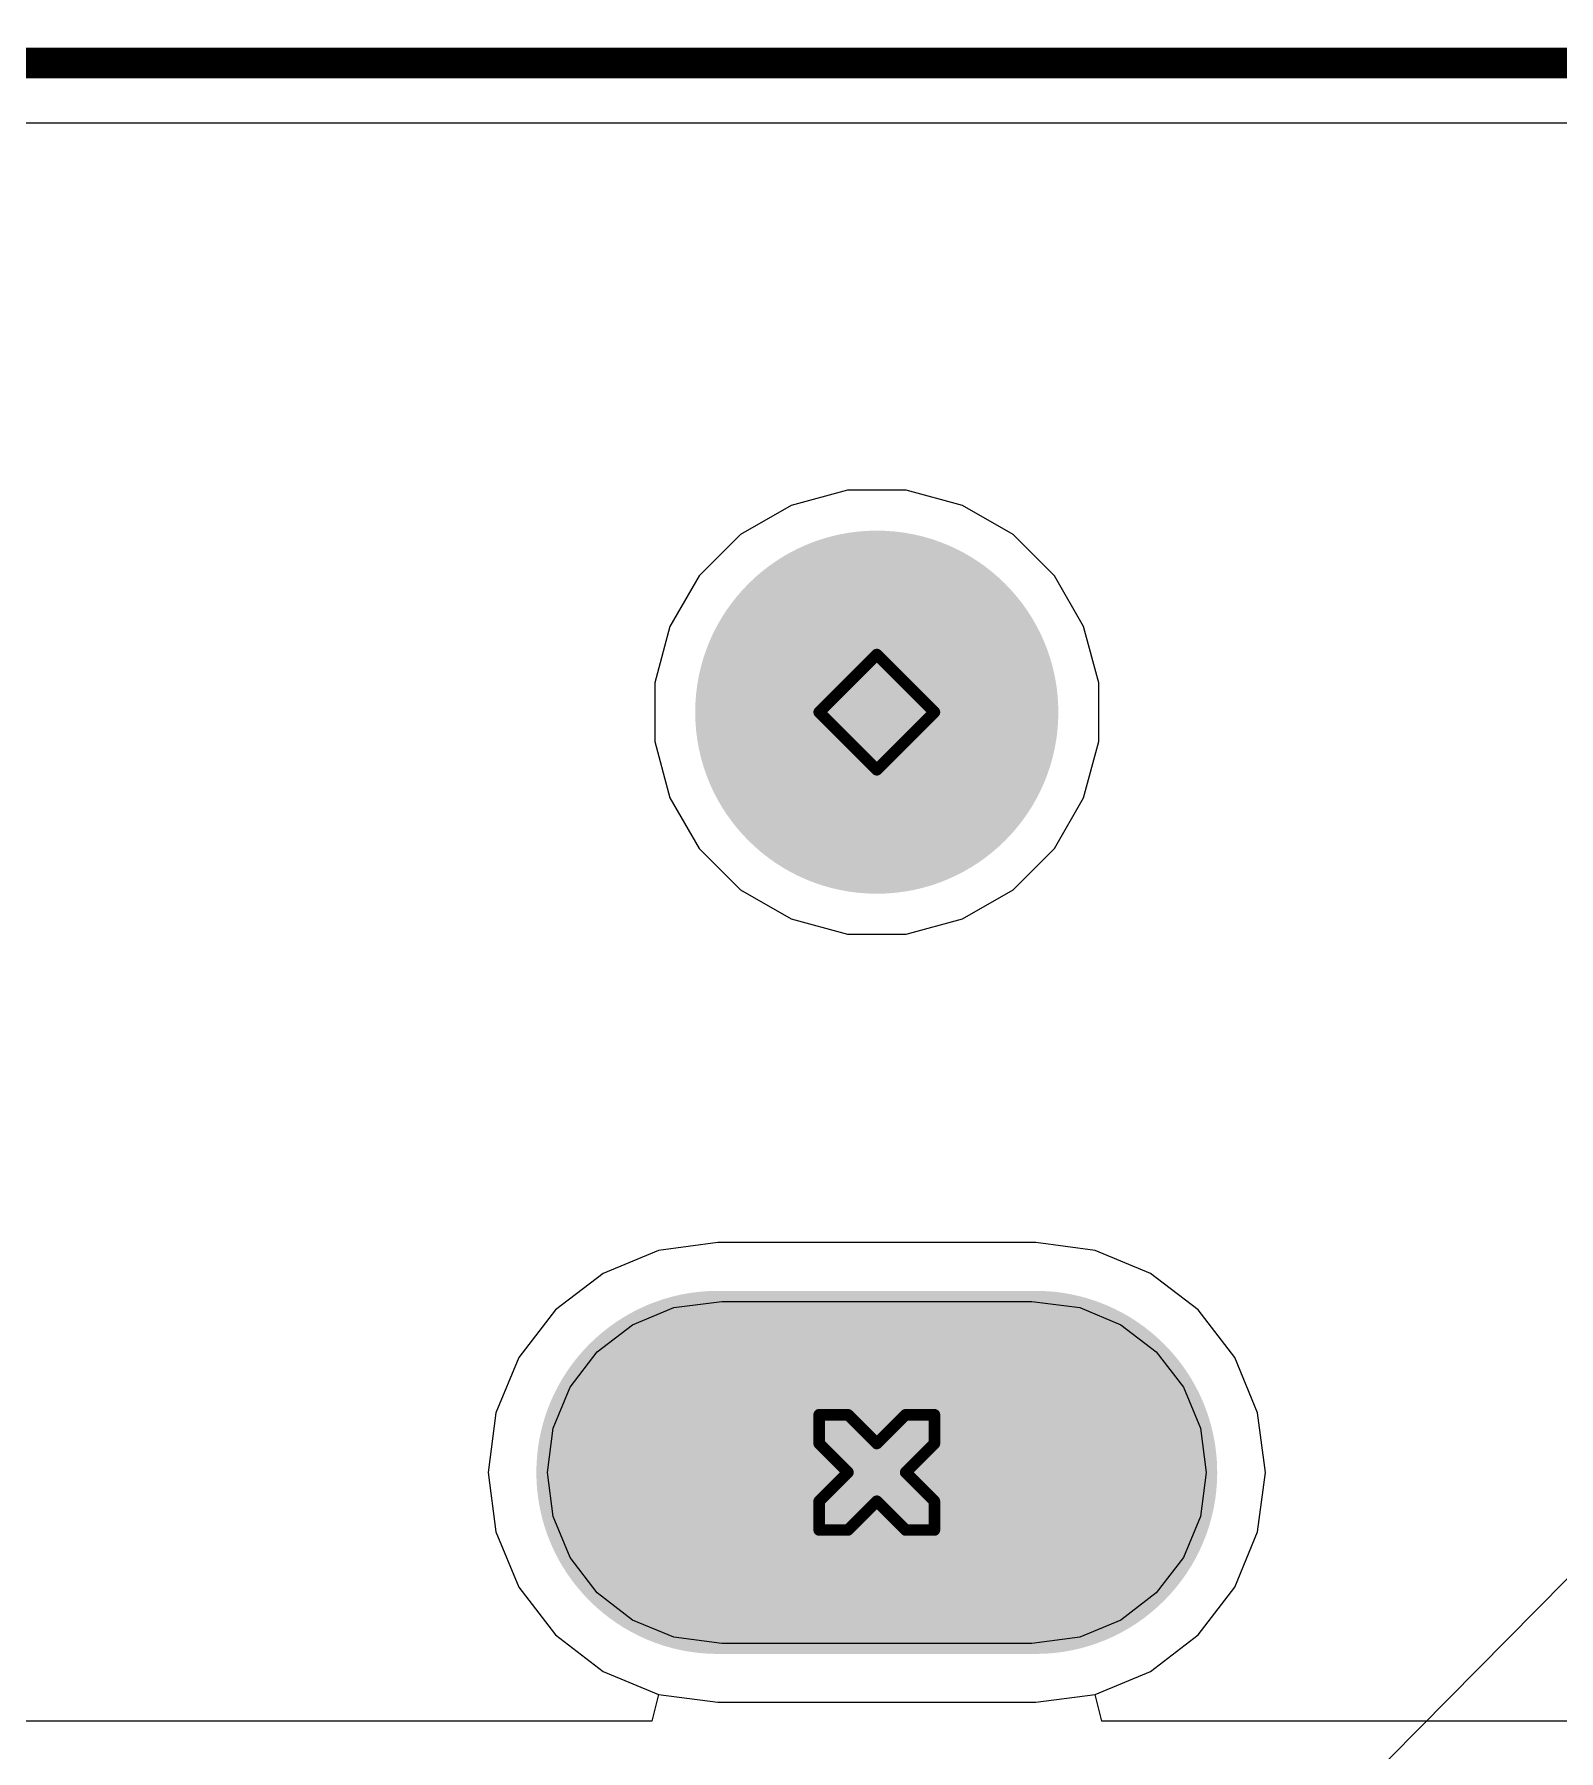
# Model space of a CAD drawing. Header units: inches. Extents: x 0 to 5271, y 0 to 5417.
# Drawn here: x 12.26 to 18.98, y 102.57 to 110.13 of the extents above; entities that cross this region are included whole.
import ezdxf

# ---------------------------------------------------------------- set-up
doc = ezdxf.new("R2010")
doc.units = ezdxf.units.IN
for name, color, linetype in [('Board_Outline', 216, 'Continuous'), ('Bottom Layer', 5, 'Continuous'), ('Bottom Solder', 6, 'Continuous'), ('Drill Drawing', 1, 'Continuous'), ('L2_GND1', 16, 'Continuous'), ('L3_SIG1', 76, 'Continuous'), ('L4_PWR', 90, 'Continuous'), ('L5_GND2', 156, 'Continuous'), ('L6_SIG2', 130, 'Continuous'), ('L7_GND3', 216, 'Continuous'), ('Multi-Layer', 9, 'Continuous'), ('Pad Holes', 156, 'Continuous'), ('Top Layer', 1, 'Continuous'), ('Top Overlay', 2, 'Continuous'), ('Top Solder', 216, 'Continuous')]:
    doc.layers.add(name, color=color, linetype=linetype)

# ---------------------------------------------------------------- blocks, each defined once
blk = doc.blocks.new('P____PAK_SO_8_B_128')
at = {"layer": 'Bottom Solder'}
blk.add_line((-0.4214, 2.1889), (-5326.4687, 5267.0555), dxfattribs=at)
blk = doc.blocks.new('DC_053D_25A_527')
at = {"layer": 'Bottom Layer'}
h = blk.add_hatch(color=5, dxfattribs=at)
edge = h.paths.add_edge_path()
edge.add_arc((-0.7001, 1.275), 0.75, 90, 270)
edge.add_line((-0.7001, 0.525), (0.6999, 0.525))
edge.add_arc((0.6999, 1.275), 0.75, 270, 450)
edge.add_line((0.6999, 2.025), (-0.7001, 2.025))
at = {"layer": 'Bottom Solder'}
h = blk.add_hatch(color=6, dxfattribs=at)
edge = h.paths.add_edge_path()
edge.add_arc((-0.0001, 4.625), 0.05, 0, 360)
h = blk.add_hatch(color=6, dxfattribs=at)
edge = h.paths.add_edge_path()
edge.add_arc((-0.7001, 1.275), 0.8, 90, 270)
edge.add_line((-0.7001, 0.475), (0.6999, 0.475))
edge.add_arc((0.6999, 1.275), 0.8, 270, 450)
edge.add_line((0.6999, 2.075), (-0.7001, 2.075))
at = {"layer": 'L2_GND1'}
h = blk.add_hatch(color=16, dxfattribs=at)
edge = h.paths.add_edge_path()
edge.add_arc((-0.7001, 1.275), 0.75, 90, 270)
edge.add_line((-0.7001, 0.525), (0.6999, 0.525))
edge.add_arc((0.6999, 1.275), 0.75, 270, 450)
edge.add_line((0.6999, 2.025), (-0.7001, 2.025))
at = {"layer": 'L3_SIG1'}
h = blk.add_hatch(color=76, dxfattribs=at)
edge = h.paths.add_edge_path()
edge.add_arc((-0.7001, 1.275), 0.75, 90, 270)
edge.add_line((-0.7001, 0.525), (0.6999, 0.525))
edge.add_arc((0.6999, 1.275), 0.75, 270, 450)
edge.add_line((0.6999, 2.025), (-0.7001, 2.025))
at = {"layer": 'L4_PWR'}
h = blk.add_hatch(color=90, dxfattribs=at)
edge = h.paths.add_edge_path()
edge.add_arc((-0.7001, 1.275), 0.75, 90, 270)
edge.add_line((-0.7001, 0.525), (0.6999, 0.525))
edge.add_arc((0.6999, 1.275), 0.75, 270, 450)
edge.add_line((0.6999, 2.025), (-0.7001, 2.025))
at = {"layer": 'L5_GND2'}
h = blk.add_hatch(color=156, dxfattribs=at)
edge = h.paths.add_edge_path()
edge.add_arc((-0.7001, 1.275), 0.75, 90, 270)
edge.add_line((-0.7001, 0.525), (0.6999, 0.525))
edge.add_arc((0.6999, 1.275), 0.75, 270, 450)
edge.add_line((0.6999, 2.025), (-0.7001, 2.025))
at = {"layer": 'L6_SIG2'}
h = blk.add_hatch(color=130, dxfattribs=at)
edge = h.paths.add_edge_path()
edge.add_arc((-0.7001, 1.275), 0.75, 90, 270)
edge.add_line((-0.7001, 0.525), (0.6999, 0.525))
edge.add_arc((0.6999, 1.275), 0.75, 270, 450)
edge.add_line((0.6999, 2.025), (-0.7001, 2.025))
at = {"layer": 'L7_GND3'}
h = blk.add_hatch(color=216, dxfattribs=at)
edge = h.paths.add_edge_path()
edge.add_arc((-0.7001, 1.275), 0.75, 90, 270)
edge.add_line((-0.7001, 0.525), (0.6999, 0.525))
edge.add_arc((0.6999, 1.275), 0.75, 270, 450)
edge.add_line((0.6999, 2.025), (-0.7001, 2.025))
at = {"layer": 'Multi-Layer'}
h = blk.add_hatch(color=9, dxfattribs=at)
edge = h.paths.add_edge_path()
edge.add_arc((-0.7001, 1.275), 0.75, 90, 270)
edge.add_line((-0.7001, 0.525), (0.6999, 0.525))
edge.add_arc((0.6999, 1.275), 0.75, 270, 450)
edge.add_line((0.6999, 2.025), (-0.7001, 2.025))
at = {"layer": 'Pad Holes'}
h = blk.add_hatch(color=7, dxfattribs=at)
edge = h.paths.add_edge_path()
edge.add_arc((-0.0001, 4.625), 0.8, 0, 360)
h = blk.add_hatch(color=7, dxfattribs=at)
edge = h.paths.add_edge_path()
edge.add_arc((0.5899, 1.275), 0.41, 270, 450)
edge.add_line((0.5899, 1.685), (-0.5901, 1.685))
edge.add_arc((-0.5901, 1.275), 0.41, 90, 270)
edge.add_line((-0.5901, 0.865), (0.5899, 0.865))
at = {"layer": 'Top Layer'}
h = blk.add_hatch(color=1, dxfattribs=at)
edge = h.paths.add_edge_path()
edge.add_arc((-0.7001, 1.275), 0.75, 90, 270)
edge.add_line((-0.7001, 0.525), (0.6999, 0.525))
edge.add_arc((0.6999, 1.275), 0.75, 270, 450)
edge.add_line((0.6999, 2.025), (-0.7001, 2.025))
at = {"layer": 'Top Solder'}
h = blk.add_hatch(color=216, dxfattribs=at)
edge = h.paths.add_edge_path()
edge.add_arc((-0.0001, 4.625), 0.05, 0, 360)
h = blk.add_hatch(color=216, dxfattribs=at)
edge = h.paths.add_edge_path()
edge.add_arc((-0.7001, 1.275), 0.8, 90, 270)
edge.add_line((-0.7001, 0.475), (0.6999, 0.475))
edge.add_arc((0.6999, 1.275), 0.8, 270, 450)
edge.add_line((0.6999, 2.075), (-0.7001, 2.075))
at = {"layer": 'Top Overlay'}
for points in [[(-5.2833, 7.489, 0.127, 0.127, 0), (-0.0001, 7.489, 0.127, 0.127, 0)], [(-0.0001, 7.489, 0.127, 0.127, 0), (5.2831, 7.489, 0.127, 0.127, 0)]]:
    blk.add_lwpolyline(points, format="xyseb", dxfattribs=at)
blk.add_lwpolyline([(-0.0318, 7.489, 0.0635, 0.0635, 1), (0.0317, 7.489, 0.0635, 0.0635, 1)], format="xyseb", close=True, dxfattribs=at)
blk.add_lwpolyline([(-0.0318, 7.489, 0.0635, 0.0635, 1), (0.0317, 7.489, 0.0635, 0.0635, 1)], format="xyseb", close=True, dxfattribs=at)

msp = doc.modelspace()

# ---------------------------------------------------------------- linework, layer by layer
at = {"layer": 'Board_Outline'}
msp.add_lwpolyline([(0, 110, 0.127, 0.127, 0), (150, 110, 0.127, 0.127, 0)], format="xyseb", dxfattribs=at)
at = {"layer": 'Bottom Layer'}
for p, q in [((0.259, 109.741), (40.3076, 109.741)), ((15.8473, 108.1218), (15.5986, 108.0552)), ((16.1047, 108.1218), (15.8473, 108.1218)), ((16.3534, 108.0552), (16.1047, 108.1218)), ((15.5986, 108.0552), (15.3756, 107.9264)), ((16.5764, 107.9264), (16.3534, 108.0552)), ((15.3756, 107.9264), (15.1936, 107.7444)), ((16.7584, 107.7444), (16.5764, 107.9264)), ((15.1936, 107.7444), (15.0648, 107.5214)), ((16.8871, 107.5214), (16.7584, 107.7444)), ((15.0648, 107.5214), (14.9982, 107.2727)), ((16.9538, 107.2727), (16.8871, 107.5214)), ((14.9982, 107.2727), (14.9982, 107.0153)), ((16.9538, 107.0153), (16.9538, 107.2727)), ((14.9982, 107.0153), (15.0648, 106.7666)), ((16.8871, 106.7666), (16.9538, 107.0153)), ((15.0648, 106.7666), (15.1936, 106.5436)), ((16.7584, 106.5436), (16.8871, 106.7666)), ((15.1936, 106.5436), (15.3756, 106.3616)), ((16.5764, 106.3616), (16.7584, 106.5436)), ((15.3756, 106.3616), (15.5986, 106.2328)), ((16.3534, 106.2328), (16.5764, 106.3616)), ((15.5986, 106.2328), (15.8473, 106.1662)), ((16.1047, 106.1662), (16.3534, 106.2328)), ((15.8473, 106.1662), (16.1047, 106.1662))]:
    msp.add_line(p, q, dxfattribs=at)
at = {"layer": 'Drill Drawing'}
for points in [[(15.722, 107.144, 0.0508, 0.0508, 0), (15.976, 107.398, 0.0508, 0.0508, 0)], [(15.976, 107.398, 0.0508, 0.0508, 0), (16.23, 107.144, 0.0508, 0.0508, 0)], [(15.722, 107.144, 0.0508, 0.0508, 0), (15.976, 106.89, 0.0508, 0.0508, 0)], [(15.976, 106.89, 0.0508, 0.0508, 0), (16.23, 107.144, 0.0508, 0.0508, 0)], [(15.722, 103.921, 0.0508, 0.0508, 0), (15.722, 104.048, 0.0508, 0.0508, 0)], [(15.722, 104.048, 0.0508, 0.0508, 0), (15.849, 104.048, 0.0508, 0.0508, 0)], [(15.849, 104.048, 0.0508, 0.0508, 0), (15.976, 103.921, 0.0508, 0.0508, 0)], [(15.976, 103.921, 0.0508, 0.0508, 0), (16.103, 104.048, 0.0508, 0.0508, 0)], [(16.103, 104.048, 0.0508, 0.0508, 0), (16.23, 104.048, 0.0508, 0.0508, 0)], [(16.23, 103.921, 0.0508, 0.0508, 0), (16.23, 104.048, 0.0508, 0.0508, 0)], [(15.722, 103.921, 0.0508, 0.0508, 0), (15.849, 103.794, 0.0508, 0.0508, 0)], [(16.103, 103.794, 0.0508, 0.0508, 0), (16.23, 103.921, 0.0508, 0.0508, 0)], [(15.722, 103.667, 0.0508, 0.0508, 0), (15.849, 103.794, 0.0508, 0.0508, 0)], [(16.103, 103.794, 0.0508, 0.0508, 0), (16.23, 103.667, 0.0508, 0.0508, 0)], [(15.722, 103.54, 0.0508, 0.0508, 0), (15.722, 103.667, 0.0508, 0.0508, 0)], [(15.849, 103.54, 0.0508, 0.0508, 0), (15.976, 103.667, 0.0508, 0.0508, 0)], [(15.976, 103.667, 0.0508, 0.0508, 0), (16.103, 103.54, 0.0508, 0.0508, 0)], [(16.23, 103.54, 0.0508, 0.0508, 0), (16.23, 103.667, 0.0508, 0.0508, 0)], [(15.722, 103.54, 0.0508, 0.0508, 0), (15.849, 103.54, 0.0508, 0.0508, 0)], [(16.103, 103.54, 0.0508, 0.0508, 0), (16.23, 103.54, 0.0508, 0.0508, 0)]]:
    msp.add_lwpolyline(points, format="xyseb", dxfattribs=at)
for points in [[(15.9633, 107.398, 0.0254, 0.0254, 1), (15.9887, 107.398, 0.0254, 0.0254, 1)], [(15.9633, 107.398, 0.0254, 0.0254, 1), (15.9887, 107.398, 0.0254, 0.0254, 1)], [(15.7093, 107.144, 0.0254, 0.0254, 1), (15.7347, 107.144, 0.0254, 0.0254, 1)], [(15.7093, 107.144, 0.0254, 0.0254, 1), (15.7347, 107.144, 0.0254, 0.0254, 1)], [(16.2173, 107.144, 0.0254, 0.0254, 1), (16.2427, 107.144, 0.0254, 0.0254, 1)], [(16.2173, 107.144, 0.0254, 0.0254, 1), (16.2427, 107.144, 0.0254, 0.0254, 1)], [(15.9633, 106.89, 0.0254, 0.0254, 1), (15.9887, 106.89, 0.0254, 0.0254, 1)], [(15.9633, 106.89, 0.0254, 0.0254, 1), (15.9887, 106.89, 0.0254, 0.0254, 1)], [(15.7093, 104.048, 0.0254, 0.0254, 1), (15.7347, 104.048, 0.0254, 0.0254, 1)], [(15.7093, 104.048, 0.0254, 0.0254, 1), (15.7347, 104.048, 0.0254, 0.0254, 1)], [(15.8363, 104.048, 0.0254, 0.0254, 1), (15.8617, 104.048, 0.0254, 0.0254, 1)], [(15.8363, 104.048, 0.0254, 0.0254, 1), (15.8617, 104.048, 0.0254, 0.0254, 1)], [(16.0903, 104.048, 0.0254, 0.0254, 1), (16.1157, 104.048, 0.0254, 0.0254, 1)], [(16.0903, 104.048, 0.0254, 0.0254, 1), (16.1157, 104.048, 0.0254, 0.0254, 1)], [(16.2173, 104.048, 0.0254, 0.0254, 1), (16.2427, 104.048, 0.0254, 0.0254, 1)], [(16.2173, 104.048, 0.0254, 0.0254, 1), (16.2427, 104.048, 0.0254, 0.0254, 1)], [(15.7093, 103.921, 0.0254, 0.0254, 1), (15.7347, 103.921, 0.0254, 0.0254, 1)], [(15.7093, 103.921, 0.0254, 0.0254, 1), (15.7347, 103.921, 0.0254, 0.0254, 1)], [(15.9633, 103.921, 0.0254, 0.0254, 1), (15.9887, 103.921, 0.0254, 0.0254, 1)], [(15.9633, 103.921, 0.0254, 0.0254, 1), (15.9887, 103.921, 0.0254, 0.0254, 1)], [(16.2173, 103.921, 0.0254, 0.0254, 1), (16.2427, 103.921, 0.0254, 0.0254, 1)], [(16.2173, 103.921, 0.0254, 0.0254, 1), (16.2427, 103.921, 0.0254, 0.0254, 1)], [(15.8363, 103.794, 0.0254, 0.0254, 1), (15.8617, 103.794, 0.0254, 0.0254, 1)], [(15.8363, 103.794, 0.0254, 0.0254, 1), (15.8617, 103.794, 0.0254, 0.0254, 1)], [(16.0903, 103.794, 0.0254, 0.0254, 1), (16.1157, 103.794, 0.0254, 0.0254, 1)], [(16.0903, 103.794, 0.0254, 0.0254, 1), (16.1157, 103.794, 0.0254, 0.0254, 1)], [(15.7093, 103.667, 0.0254, 0.0254, 1), (15.7347, 103.667, 0.0254, 0.0254, 1)], [(15.7093, 103.667, 0.0254, 0.0254, 1), (15.7347, 103.667, 0.0254, 0.0254, 1)], [(15.9633, 103.667, 0.0254, 0.0254, 1), (15.9887, 103.667, 0.0254, 0.0254, 1)], [(15.9633, 103.667, 0.0254, 0.0254, 1), (15.9887, 103.667, 0.0254, 0.0254, 1)], [(16.2173, 103.667, 0.0254, 0.0254, 1), (16.2427, 103.667, 0.0254, 0.0254, 1)], [(16.2173, 103.667, 0.0254, 0.0254, 1), (16.2427, 103.667, 0.0254, 0.0254, 1)], [(15.7093, 103.54, 0.0254, 0.0254, 1), (15.7347, 103.54, 0.0254, 0.0254, 1)], [(15.7093, 103.54, 0.0254, 0.0254, 1), (15.7347, 103.54, 0.0254, 0.0254, 1)], [(15.8363, 103.54, 0.0254, 0.0254, 1), (15.8617, 103.54, 0.0254, 0.0254, 1)], [(15.8363, 103.54, 0.0254, 0.0254, 1), (15.8617, 103.54, 0.0254, 0.0254, 1)], [(16.0903, 103.54, 0.0254, 0.0254, 1), (16.1157, 103.54, 0.0254, 0.0254, 1)], [(16.0903, 103.54, 0.0254, 0.0254, 1), (16.1157, 103.54, 0.0254, 0.0254, 1)], [(16.2173, 103.54, 0.0254, 0.0254, 1), (16.2427, 103.54, 0.0254, 0.0254, 1)], [(16.2173, 103.54, 0.0254, 0.0254, 1), (16.2427, 103.54, 0.0254, 0.0254, 1)]]:
    msp.add_lwpolyline(points, format="xyseb", close=True, dxfattribs=at)
at = {"layer": 'L2_GND1'}
for p, q in [((0.259, 109.741), (40.3076, 109.741)), ((15.8473, 108.1218), (15.5986, 108.0552)), ((16.1047, 108.1218), (15.8473, 108.1218)), ((16.3534, 108.0552), (16.1047, 108.1218)), ((15.5986, 108.0552), (15.3756, 107.9264)), ((16.5764, 107.9264), (16.3534, 108.0552)), ((15.3756, 107.9264), (15.1936, 107.7444)), ((16.7584, 107.7444), (16.5764, 107.9264)), ((15.1936, 107.7444), (15.0648, 107.5214)), ((16.8871, 107.5214), (16.7584, 107.7444)), ((15.0648, 107.5214), (14.9982, 107.2727)), ((16.9538, 107.2727), (16.8871, 107.5214)), ((14.9982, 107.2727), (14.9982, 107.0153)), ((16.9538, 107.0153), (16.9538, 107.2727)), ((14.9982, 107.0153), (15.0648, 106.7666)), ((16.8871, 106.7666), (16.9538, 107.0153)), ((15.0648, 106.7666), (15.1936, 106.5436)), ((16.7584, 106.5436), (16.8871, 106.7666)), ((15.1936, 106.5436), (15.3756, 106.3616)), ((16.5764, 106.3616), (16.7584, 106.5436)), ((15.3756, 106.3616), (15.5986, 106.2328)), ((16.3534, 106.2328), (16.5764, 106.3616)), ((15.5986, 106.2328), (15.8473, 106.1662)), ((16.1047, 106.1662), (16.3534, 106.2328)), ((15.8473, 106.1662), (16.1047, 106.1662)), ((15.0139, 104.7722), (14.7697, 104.671)), ((15.276, 104.8067), (15.0139, 104.7722)), ((16.676, 104.8067), (15.276, 104.8067)), ((16.9381, 104.7722), (16.676, 104.8067)), ((17.1823, 104.671), (16.9381, 104.7722)), ((14.7697, 104.671), (14.5599, 104.5101)), ((17.392, 104.5101), (17.1823, 104.671)), ((15.0815, 104.5199), (15.293, 104.5477)), ((15.293, 104.5477), (16.659, 104.5477)), ((16.659, 104.5477), (16.8705, 104.5199)), ((14.5599, 104.5101), (14.399, 104.3003)), ((14.9003, 104.4448), (15.0815, 104.5199)), ((16.8705, 104.5199), (17.0517, 104.4448)), ((17.553, 104.3003), (17.392, 104.5101)), ((14.7446, 104.3254), (14.9003, 104.4448)), ((17.0517, 104.4448), (17.2073, 104.3254)), ((14.399, 104.3003), (14.2978, 104.0561)), ((14.6252, 104.1697), (14.7446, 104.3254)), ((17.2073, 104.3254), (17.3268, 104.1697)), ((17.6541, 104.0561), (17.553, 104.3003)), ((14.5501, 103.9885), (14.6252, 104.1697)), ((17.3268, 104.1697), (17.4018, 103.9885)), ((14.2978, 104.0561), (14.2633, 103.794)), ((17.6886, 103.794), (17.6541, 104.0561)), ((14.5245, 103.794), (14.5501, 103.9885)), ((17.4018, 103.9885), (17.4274, 103.794)), ((14.2633, 103.794), (14.2978, 103.5319)), ((14.5501, 103.5995), (14.5245, 103.794)), ((17.4274, 103.794), (17.4018, 103.5995)), ((17.6541, 103.5319), (17.6886, 103.794)), ((14.6252, 103.4183), (14.5501, 103.5995)), ((17.4018, 103.5995), (17.3268, 103.4183)), ((14.2978, 103.5319), (14.399, 103.2877)), ((17.553, 103.2877), (17.6541, 103.5319)), ((14.7446, 103.2626), (14.6252, 103.4183)), ((17.3268, 103.4183), (17.2073, 103.2626)), ((14.399, 103.2877), (14.5599, 103.0779)), ((14.9003, 103.1432), (14.7446, 103.2626)), ((17.2073, 103.2626), (17.0517, 103.1432)), ((17.392, 103.0779), (17.553, 103.2877)), ((15.0815, 103.0682), (14.9003, 103.1432)), ((17.0517, 103.1432), (16.8705, 103.0682)), ((14.5599, 103.0779), (14.7697, 102.917)), ((15.293, 103.0403), (15.0815, 103.0682)), ((16.659, 103.0403), (15.293, 103.0403)), ((16.8705, 103.0682), (16.659, 103.0403)), ((17.1823, 102.917), (17.392, 103.0779)), ((14.7697, 102.917), (15.0139, 102.8158)), ((16.9381, 102.8158), (17.1823, 102.917)), ((15.0139, 102.8158), (15.276, 102.7813)), ((16.676, 102.7813), (16.9381, 102.8158)), ((15.276, 102.7813), (16.676, 102.7813))]:
    msp.add_line(p, q, dxfattribs=at)
at = {"layer": 'L3_SIG1'}
for p, q in [((0.259, 109.741), (40.3076, 109.741)), ((15.8473, 108.1218), (15.5986, 108.0552)), ((16.1047, 108.1218), (15.8473, 108.1218)), ((16.3534, 108.0552), (16.1047, 108.1218)), ((15.5986, 108.0552), (15.3756, 107.9264)), ((16.5764, 107.9264), (16.3534, 108.0552)), ((15.3756, 107.9264), (15.1936, 107.7444)), ((16.7584, 107.7444), (16.5764, 107.9264)), ((15.1936, 107.7444), (15.0648, 107.5214)), ((16.8871, 107.5214), (16.7584, 107.7444)), ((15.0648, 107.5214), (14.9982, 107.2727)), ((16.9538, 107.2727), (16.8871, 107.5214)), ((14.9982, 107.2727), (14.9982, 107.0153)), ((16.9538, 107.0153), (16.9538, 107.2727)), ((14.9982, 107.0153), (15.0648, 106.7666)), ((16.8871, 106.7666), (16.9538, 107.0153)), ((15.0648, 106.7666), (15.1936, 106.5436)), ((16.7584, 106.5436), (16.8871, 106.7666)), ((15.1936, 106.5436), (15.3756, 106.3616)), ((16.5764, 106.3616), (16.7584, 106.5436)), ((15.3756, 106.3616), (15.5986, 106.2328)), ((16.3534, 106.2328), (16.5764, 106.3616)), ((15.5986, 106.2328), (15.8473, 106.1662)), ((16.1047, 106.1662), (16.3534, 106.2328)), ((15.8473, 106.1662), (16.1047, 106.1662))]:
    msp.add_line(p, q, dxfattribs=at)
at = {"layer": 'L4_PWR'}
for p, q in [((0.259, 109.741), (40.3076, 109.741)), ((15.8473, 108.1218), (15.5986, 108.0552)), ((16.1047, 108.1218), (15.8473, 108.1218)), ((16.3534, 108.0552), (16.1047, 108.1218)), ((15.5986, 108.0552), (15.3756, 107.9264)), ((16.5764, 107.9264), (16.3534, 108.0552)), ((15.3756, 107.9264), (15.1936, 107.7444)), ((16.7584, 107.7444), (16.5764, 107.9264)), ((15.1936, 107.7444), (15.0648, 107.5214)), ((16.8871, 107.5214), (16.7584, 107.7444)), ((15.0648, 107.5214), (14.9982, 107.2727)), ((16.9538, 107.2727), (16.8871, 107.5214)), ((14.9982, 107.2727), (14.9982, 107.0153)), ((16.9538, 107.0153), (16.9538, 107.2727)), ((14.9982, 107.0153), (15.0648, 106.7666)), ((16.8871, 106.7666), (16.9538, 107.0153)), ((15.0648, 106.7666), (15.1936, 106.5436)), ((16.7584, 106.5436), (16.8871, 106.7666)), ((15.1936, 106.5436), (15.3756, 106.3616)), ((16.5764, 106.3616), (16.7584, 106.5436)), ((15.3756, 106.3616), (15.5986, 106.2328)), ((16.3534, 106.2328), (16.5764, 106.3616)), ((15.5986, 106.2328), (15.8473, 106.1662)), ((16.1047, 106.1662), (16.3534, 106.2328)), ((15.8473, 106.1662), (16.1047, 106.1662)), ((15.0139, 104.7722), (14.7697, 104.671)), ((15.276, 104.8067), (15.0139, 104.7722)), ((16.676, 104.8067), (15.276, 104.8067)), ((16.9381, 104.7722), (16.676, 104.8067)), ((17.1823, 104.671), (16.9381, 104.7722)), ((14.7697, 104.671), (14.5599, 104.5101)), ((17.392, 104.5101), (17.1823, 104.671)), ((14.5599, 104.5101), (14.399, 104.3003)), ((17.553, 104.3003), (17.392, 104.5101)), ((14.399, 104.3003), (14.2978, 104.0561)), ((17.6541, 104.0561), (17.553, 104.3003)), ((14.2978, 104.0561), (14.2633, 103.794)), ((17.6886, 103.794), (17.6541, 104.0561)), ((14.2633, 103.794), (14.2978, 103.5319)), ((17.6541, 103.5319), (17.6886, 103.794)), ((14.2978, 103.5319), (14.399, 103.2877)), ((17.553, 103.2877), (17.6541, 103.5319)), ((14.399, 103.2877), (14.5599, 103.0779)), ((17.392, 103.0779), (17.553, 103.2877)), ((14.5599, 103.0779), (14.7697, 102.917)), ((17.1823, 102.917), (17.392, 103.0779)), ((14.7697, 102.917), (15.0139, 102.8158)), ((16.9381, 102.8158), (17.1823, 102.917)), ((15.0139, 102.8158), (14.9848, 102.6972)), ((16.9672, 102.6972), (16.9381, 102.8158)), ((14.9848, 102.6972), (11.7687, 102.6972)), ((20.1834, 102.6972), (16.9672, 102.6972))]:
    msp.add_line(p, q, dxfattribs=at)
at = {"layer": 'L5_GND2'}
for p, q in [((0.259, 109.741), (40.3076, 109.741)), ((15.8473, 108.1218), (15.5986, 108.0552)), ((16.1047, 108.1218), (15.8473, 108.1218)), ((16.3534, 108.0552), (16.1047, 108.1218)), ((15.5986, 108.0552), (15.3756, 107.9264)), ((16.5764, 107.9264), (16.3534, 108.0552)), ((15.3756, 107.9264), (15.1936, 107.7444)), ((16.7584, 107.7444), (16.5764, 107.9264)), ((15.1936, 107.7444), (15.0648, 107.5214)), ((16.8871, 107.5214), (16.7584, 107.7444)), ((15.0648, 107.5214), (14.9982, 107.2727)), ((16.9538, 107.2727), (16.8871, 107.5214)), ((14.9982, 107.2727), (14.9982, 107.0153)), ((16.9538, 107.0153), (16.9538, 107.2727)), ((14.9982, 107.0153), (15.0648, 106.7666)), ((16.8871, 106.7666), (16.9538, 107.0153)), ((15.0648, 106.7666), (15.1936, 106.5436)), ((16.7584, 106.5436), (16.8871, 106.7666)), ((15.1936, 106.5436), (15.3756, 106.3616)), ((16.5764, 106.3616), (16.7584, 106.5436)), ((15.3756, 106.3616), (15.5986, 106.2328)), ((16.3534, 106.2328), (16.5764, 106.3616)), ((15.5986, 106.2328), (15.8473, 106.1662)), ((16.1047, 106.1662), (16.3534, 106.2328)), ((15.8473, 106.1662), (16.1047, 106.1662))]:
    msp.add_line(p, q, dxfattribs=at)
at = {"layer": 'L6_SIG2'}
for p, q in [((0.259, 109.741), (40.3076, 109.741)), ((15.8473, 108.1218), (15.5986, 108.0552)), ((16.1047, 108.1218), (15.8473, 108.1218)), ((16.3534, 108.0552), (16.1047, 108.1218)), ((15.5986, 108.0552), (15.3756, 107.9264)), ((16.5764, 107.9264), (16.3534, 108.0552)), ((15.3756, 107.9264), (15.1936, 107.7444)), ((16.7584, 107.7444), (16.5764, 107.9264)), ((15.1936, 107.7444), (15.0648, 107.5214)), ((16.8871, 107.5214), (16.7584, 107.7444)), ((15.0648, 107.5214), (14.9982, 107.2727)), ((16.9538, 107.2727), (16.8871, 107.5214)), ((14.9982, 107.2727), (14.9982, 107.0153)), ((16.9538, 107.0153), (16.9538, 107.2727)), ((14.9982, 107.0153), (15.0648, 106.7666)), ((16.8871, 106.7666), (16.9538, 107.0153)), ((15.0648, 106.7666), (15.1936, 106.5436)), ((16.7584, 106.5436), (16.8871, 106.7666)), ((15.1936, 106.5436), (15.3756, 106.3616)), ((16.5764, 106.3616), (16.7584, 106.5436)), ((15.3756, 106.3616), (15.5986, 106.2328)), ((16.3534, 106.2328), (16.5764, 106.3616)), ((15.5986, 106.2328), (15.8473, 106.1662)), ((16.1047, 106.1662), (16.3534, 106.2328)), ((15.8473, 106.1662), (16.1047, 106.1662))]:
    msp.add_line(p, q, dxfattribs=at)
at = {"layer": 'L7_GND3'}
for p, q in [((0.259, 109.741), (40.3076, 109.741)), ((15.8473, 108.1218), (15.5986, 108.0552)), ((16.1047, 108.1218), (15.8473, 108.1218)), ((16.3534, 108.0552), (16.1047, 108.1218)), ((15.5986, 108.0552), (15.3756, 107.9264)), ((16.5764, 107.9264), (16.3534, 108.0552)), ((15.3756, 107.9264), (15.1936, 107.7444)), ((16.7584, 107.7444), (16.5764, 107.9264)), ((15.1936, 107.7444), (15.0648, 107.5214)), ((16.8871, 107.5214), (16.7584, 107.7444)), ((15.0648, 107.5214), (14.9982, 107.2727)), ((16.9538, 107.2727), (16.8871, 107.5214)), ((14.9982, 107.2727), (14.9982, 107.0153)), ((16.9538, 107.0153), (16.9538, 107.2727)), ((14.9982, 107.0153), (15.0648, 106.7666)), ((16.8871, 106.7666), (16.9538, 107.0153)), ((15.0648, 106.7666), (15.1936, 106.5436)), ((16.7584, 106.5436), (16.8871, 106.7666)), ((15.1936, 106.5436), (15.3756, 106.3616)), ((16.5764, 106.3616), (16.7584, 106.5436)), ((15.3756, 106.3616), (15.5986, 106.2328)), ((16.3534, 106.2328), (16.5764, 106.3616)), ((15.5986, 106.2328), (15.8473, 106.1662)), ((16.1047, 106.1662), (16.3534, 106.2328)), ((15.8473, 106.1662), (16.1047, 106.1662))]:
    msp.add_line(p, q, dxfattribs=at)
at = {"layer": 'Top Layer'}
for p, q in [((0.259, 109.741), (40.3076, 109.741)), ((15.8473, 108.1218), (15.5986, 108.0552)), ((16.1047, 108.1218), (15.8473, 108.1218)), ((16.3534, 108.0552), (16.1047, 108.1218)), ((15.5986, 108.0552), (15.3756, 107.9264)), ((16.5764, 107.9264), (16.3534, 108.0552)), ((15.3756, 107.9264), (15.1936, 107.7444)), ((16.7584, 107.7444), (16.5764, 107.9264)), ((15.1936, 107.7444), (15.0648, 107.5214)), ((16.8871, 107.5214), (16.7584, 107.7444)), ((15.0648, 107.5214), (14.9982, 107.2727)), ((16.9538, 107.2727), (16.8871, 107.5214)), ((14.9982, 107.2727), (14.9982, 107.0153)), ((16.9538, 107.0153), (16.9538, 107.2727)), ((14.9982, 107.0153), (15.0648, 106.7666)), ((16.8871, 106.7666), (16.9538, 107.0153)), ((15.0648, 106.7666), (15.1936, 106.5436)), ((16.7584, 106.5436), (16.8871, 106.7666)), ((15.1936, 106.5436), (15.3756, 106.3616)), ((16.5764, 106.3616), (16.7584, 106.5436)), ((15.3756, 106.3616), (15.5986, 106.2328)), ((16.3534, 106.2328), (16.5764, 106.3616)), ((15.5986, 106.2328), (15.8473, 106.1662)), ((16.1047, 106.1662), (16.3534, 106.2328)), ((15.8473, 106.1662), (16.1047, 106.1662))]:
    msp.add_line(p, q, dxfattribs=at)

# ---------------------------------------------------------------- block references
at = {"rotation": 270}
msp.add_blockref('P____PAK_SO_8_B_128', (4.191, 90.1192), dxfattribs=at)
msp.add_blockref('DC_053D_25A_527', (15.976, 102.519))

doc.saveas('drawing.dxf')
